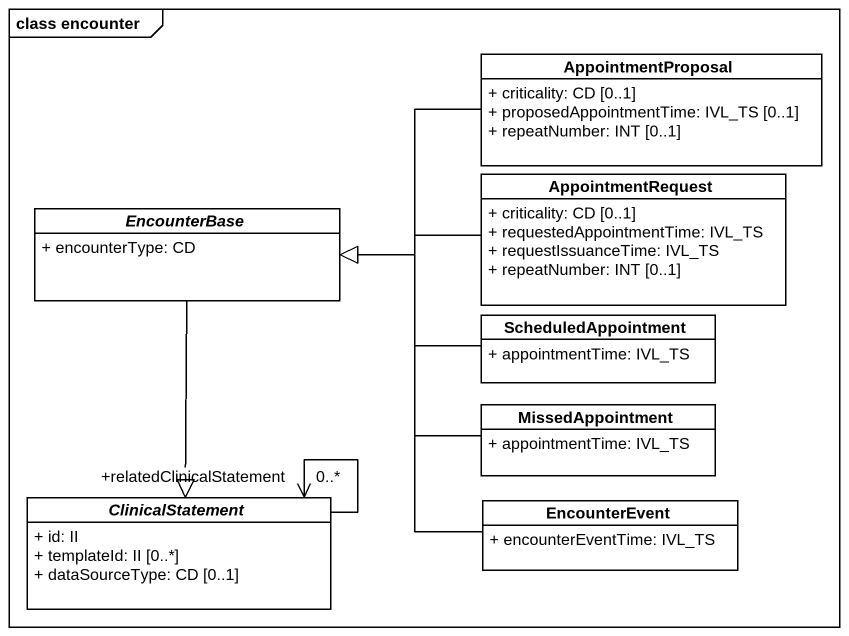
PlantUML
@startuml
mainframe class encounter
hide circle
hide empty members
skinparam classAttributeIconSize 0
class AppointmentProposal {
  + criticality: CD [0..1]
  + proposedAppointmentTime: IVL_TS [0..1]
  + repeatNumber: INT [0..1]
}
class AppointmentRequest {
  + criticality: CD [0..1]
  + requestedAppointmentTime: IVL_TS
  + requestIssuanceTime: IVL_TS
  + repeatNumber: INT [0..1]
}
abstract class EncounterBase {
  + encounterType: CD
}
class ScheduledAppointment {
  + appointmentTime: IVL_TS
}
class MissedAppointment {
  + appointmentTime: IVL_TS
}
abstract class ClinicalStatement {
  + id: II
  + templateId: II [0..*]
  + dataSourceType: CD [0..1]
}
class EncounterEvent {
  + encounterEventTime: IVL_TS
}
AppointmentProposal -left-|> EncounterBase
AppointmentRequest -left-|> EncounterBase
EncounterBase --|> ClinicalStatement
ScheduledAppointment -left-|> EncounterBase
MissedAppointment -left-|> EncounterBase
ClinicalStatement --> "+relatedClinicalStatement\n0..*" ClinicalStatement
EncounterEvent -up-|> EncounterBase
@enduml
